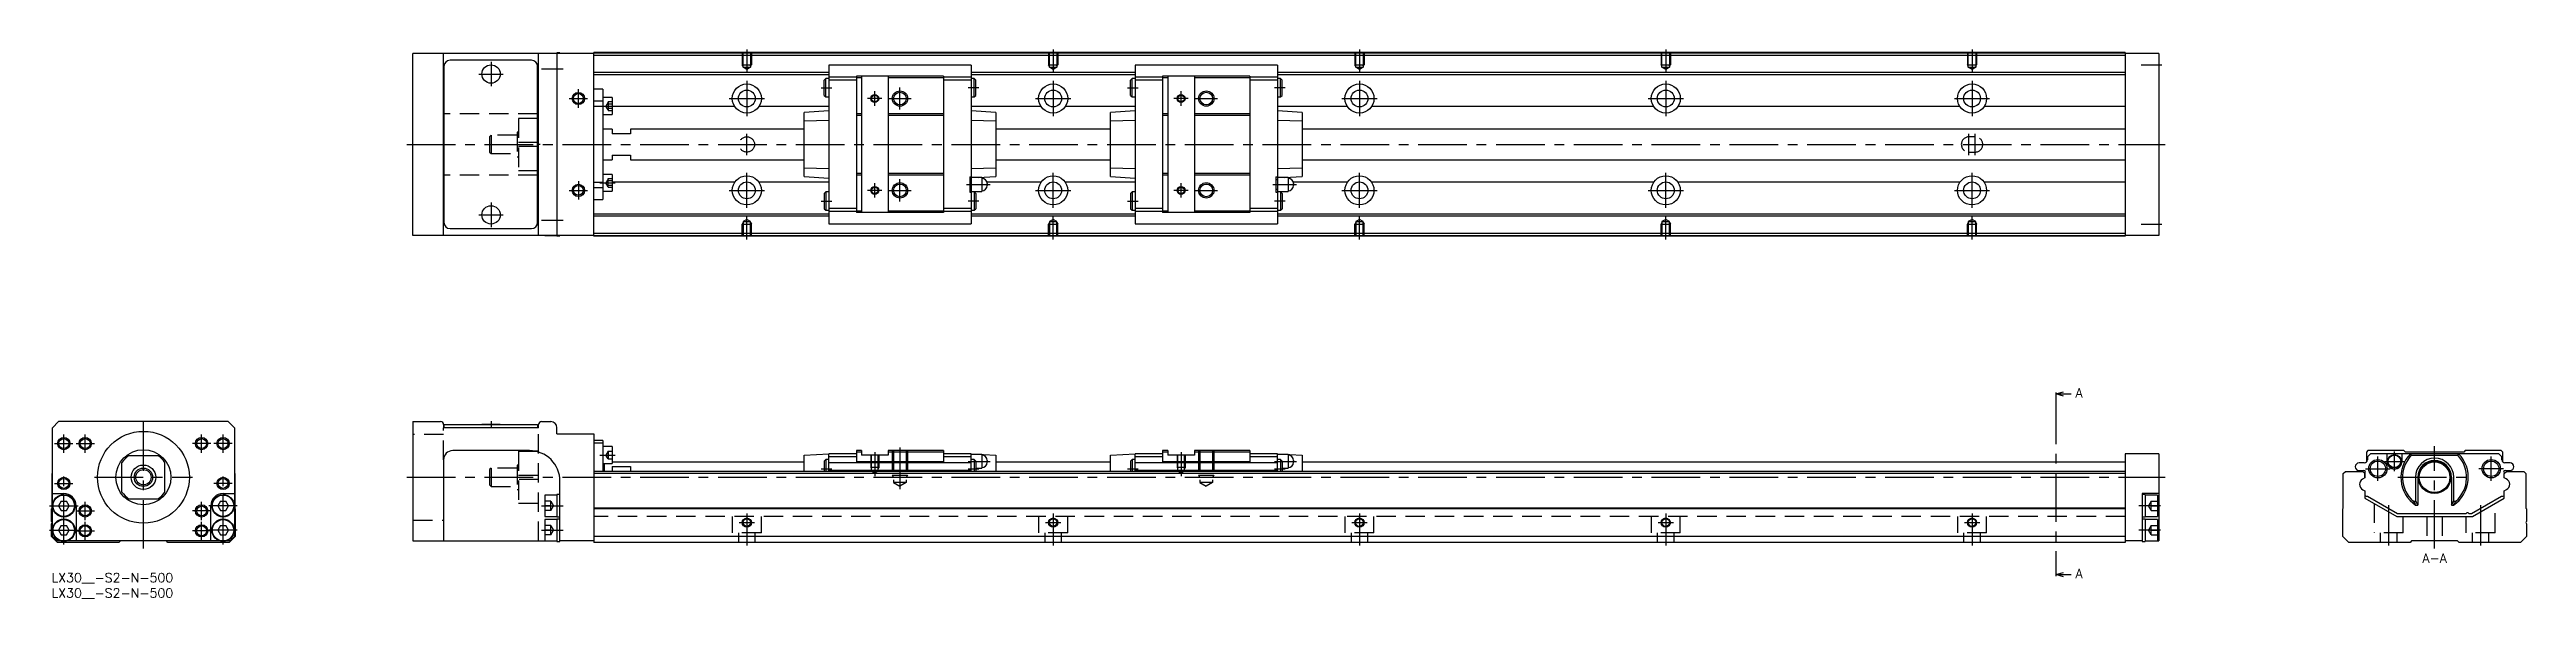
# Model space of a CAD drawing. Extents: x -1 to 808, y -8 to 171.
import ezdxf

# ---------------------------------------------------------------- set-up
doc = ezdxf.new("R2010")
doc.units = 0
doc.header["$LTSCALE"] = 0.5
doc.linetypes.add('CENTER', pattern=[50.8, 31.75, -6.35, 6.35, -6.35])
doc.linetypes.add('DASHED', pattern=[19.05, 12.7, -6.35])
for name, color, linetype in [('MSM_CENTER', 1, 'CENTER'), ('MSM_CONTINUOUS', 7, 'CONTINUOUS'), ('MSM_DASHED', 4, 'DASHED'), ('MSM_NARROW', 5, 'CONTINUOUS'), ('MSM_PART_NUMBER', 7, 'CONTINUOUS')]:
    doc.layers.add(name, color=color, linetype=linetype)
doc.styles.get("Standard").update_dxf_attribs({"font": 'txt.shx', "height": 3, "bigfont": 'bigfont.shx'})

msp = doc.modelspace()

# ---------------------------------------------------------------- linework, layer by layer
at = {"layer": 'MSM_CENTER'}
for p, q in [((227, 171), (227, 163.49)), ((327, 171), (327, 163.49)), ((427, 171), (427, 163.49)), ((527, 171), (527, 163.49)), ((627, 171), (627, 163.49)), ((139.5, 163), (147.5, 163)), ((143.5, 167), (143.5, 159)), ((160, 164.7), (167, 164.7)), ((682.25, 166), (689, 166)), ((169, 155), (175, 155)), ((172, 152), (172, 158)), ((221.25, 155), (232.75, 155)), ((227, 160.75), (227, 149.25)), ((251.25, 158.5), (254.75, 158.5)), ((271.11, 155), (266.39, 155)), ((268.75, 152.63), (268.75, 157.36)), ((273.38, 155), (280.62, 155)), ((277, 151.37), (277, 158.62)), ((302.75, 158.5), (299.25, 158.5)), ((321.25, 155), (332.75, 155)), ((327, 160.75), (327, 149.25)), ((351.25, 158.5), (354.75, 158.5)), ((371.11, 155), (366.39, 155)), ((368.75, 152.63), (368.75, 157.36)), ((373.38, 155), (380.62, 155)), ((402.75, 158.5), (399.25, 158.5)), ((421.25, 155), (432.75, 155)), ((427, 160.75), (427, 149.25)), ((521.25, 155), (532.75, 155)), ((527, 160.75), (527, 149.25)), ((621.25, 155), (632.75, 155)), ((627, 160.75), (627, 149.25)), ((179, 152.55), (184, 152.55)), ((116, 140), (690, 140)), ((227, 136.5), (227, 143.5)), ((626, 136.5), (626, 143.5)), ((628, 136.5), (628, 143.5)), ((227, 119.25), (227, 130.75)), ((327, 119.25), (327, 130.75)), ((427, 119.25), (427, 130.75)), ((527, 119.25), (527, 130.75)), ((627, 119.25), (627, 130.75)), ((169, 125), (175, 125)), ((172, 128), (172, 122)), ((179, 127.44), (184, 127.44)), ((221.25, 125), (232.75, 125)), ((251.25, 121.5), (254.75, 121.5)), ((271.11, 125), (266.39, 125)), ((268.75, 122.63), (268.75, 127.36)), ((273.38, 125), (280.62, 125)), ((277, 121.37), (277, 128.62)), ((298.75, 126.9), (306.45, 126.9)), ((302.75, 121.5), (299.25, 121.5)), ((321.25, 125), (332.75, 125)), ((351.25, 121.5), (354.75, 121.5)), ((371.11, 125), (366.39, 125)), ((368.75, 122.63), (368.75, 127.36)), ((373.38, 125), (380.62, 125)), ((398.75, 126.9), (406.45, 126.9)), ((402.75, 121.5), (399.25, 121.5)), ((421.25, 125), (432.75, 125)), ((521.25, 125), (532.75, 125)), ((621.25, 125), (632.75, 125)), ((139.5, 117), (147.5, 117)), ((143.5, 121), (143.5, 113)), ((160, 115.3), (167, 115.3)), ((227, 109), (227, 116.51)), ((327, 109), (327, 116.51)), ((427, 109), (427, 116.51)), ((527, 109), (527, 116.51)), ((627, 109), (627, 116.51)), ((682.25, 114), (689, 114)), ((654.38, 58), (654.38, 0)), ((30, 8), (30, 51.5)), ((143.5, 49.6), (143.5, 47.49)), ((1, 42.3), (7, 42.3)), ((4, 39.3), (4, 45.3)), ((8, 42.3), (14, 42.3)), ((11, 39.3), (11, 45.3)), ((52, 42.3), (46, 42.3)), ((49, 39.3), (49, 45.3)), ((59, 42.3), (53, 42.3)), ((56, 39.3), (56, 45.3)), ((277, 41), (277, 27.41)), ((778, 8), (778, 41.5)), ((179, 38.55), (184, 38.55)), ((251.25, 34.1), (254.75, 34.1)), ((268.75, 39.5), (268.75, 31.69)), ((299.25, 36.5), (306.45, 36.5)), ((299.25, 34.1), (302.75, 34.1)), ((351.25, 34.1), (354.75, 34.1)), ((368.75, 39.5), (368.75, 31.69)), ((399.25, 36.5), (406.45, 36.5)), ((399.25, 34.1), (402.75, 34.1)), ((755.5, 34.1), (763.5, 34.1)), ((759.5, 30.1), (759.5, 38.1)), ((761.65, 36.5), (768.15, 36.5)), ((764.9, 33.25), (764.9, 39.75)), ((800.5, 34.1), (792.5, 34.1)), ((796.5, 30.1), (796.5, 38.1)), ((1, 29.3), (7, 29.3)), ((4, 9.35), (4, 32.3)), ((14, 31.3), (46, 31.3)), ((59, 29.3), (53, 29.3)), ((56, 9.35), (56, 32.3)), ((116, 31.3), (690, 31.3)), ((766, 31.3), (790, 31.3)), ((-0.65, 22), (8.65, 22)), ((8, 20.3), (14, 20.3)), ((11, 17.3), (11, 23.3)), ((11, 10.8), (11, 16.8)), ((52, 20.3), (46, 20.3)), ((49, 17.3), (49, 23.3)), ((49, 10.8), (49, 16.8)), ((60.65, 22), (51.35, 22)), ((160, 22), (167, 22)), ((224.5, 16.5), (229.5, 16.5)), ((227, 19.5), (227, 9)), ((324.5, 16.5), (329.5, 16.5)), ((327, 19.5), (327, 9)), ((424.5, 16.5), (429.5, 16.5)), ((427, 19.5), (427, 9)), ((524.5, 16.5), (529.5, 16.5)), ((527, 19.5), (527, 9)), ((624.5, 16.5), (629.5, 16.5)), ((627, 19.5), (627, 9)), ((688.5, 22), (681.5, 22)), ((763, 22.18), (763, 9)), ((793, 22.18), (793, 9)), ((-0.65, 14), (8.65, 14)), ((8, 13.8), (14, 13.8)), ((52, 13.8), (46, 13.8)), ((60.65, 14), (51.35, 14)), ((160, 14), (167, 14)), ((688.5, 14), (681.5, 14))]:
    msp.add_line(p, q, dxfattribs=at)
at = {"layer": 'MSM_CONTINUOUS'}
for p, q in [((166, 169.9), (165, 169.9)), ((165, 169.9), (165, 110.1)), ((166, 169.9), (166, 169.7)), ((677, 170), (177, 170)), ((177, 110), (177, 170)), ((677, 170), (677, 110)), ((118, 110.3), (118, 169.7)), ((177, 169.7), (118, 169.7)), ((128, 110.3), (128, 169.7)), ((128.1, 165.5), (128.1, 114.5)), ((156.7, 167.5), (130.1, 167.5)), ((158.7, 114.5), (158.7, 165.5)), ((159, 110.3), (159, 169.7)), ((161, 169.75), (161, 169.7)), ((165, 169.75), (161, 169.75)), ((677, 169.8), (177, 169.8)), ((677, 169.1), (177, 169.1)), ((253.75, 163.45), (177, 163.45)), ((253.75, 162.75), (177, 162.75)), ((300.25, 165.9), (253.75, 165.9)), ((253.75, 165.9), (253.75, 114.1)), ((262.75, 161.95), (253.75, 161.95)), ((262.75, 162.25), (262.75, 117.75)), ((291.25, 162.25), (262.75, 162.25)), ((264.4, 161.75), (262.75, 161.75)), ((264.4, 162.25), (264.4, 117.75)), ((273.1, 162.25), (273.1, 117.75)), ((291.25, 161.75), (273.1, 161.75)), ((291.25, 162.25), (291.25, 117.75)), ((300.25, 161.95), (291.25, 161.95)), ((300.25, 165.9), (300.25, 114.1)), ((353.75, 163.45), (300.25, 163.45)), ((353.75, 162.75), (300.25, 162.75)), ((400.25, 165.9), (353.75, 165.9)), ((353.75, 165.9), (353.75, 114.1)), ((362.75, 161.95), (353.75, 161.95)), ((362.75, 162.25), (362.75, 117.75)), ((391.25, 162.25), (362.75, 162.25)), ((364.4, 161.75), (362.75, 161.75)), ((364.4, 162.25), (364.4, 117.75)), ((373.1, 162.25), (373.1, 117.75)), ((391.25, 161.75), (373.1, 161.75)), ((391.25, 162.25), (391.25, 117.75)), ((400.25, 161.95), (391.25, 161.95)), ((400.25, 165.9), (400.25, 114.1)), ((677, 163.45), (400.25, 163.45)), ((677, 162.75), (400.25, 162.75)), ((688, 169.7), (677, 169.7)), ((688, 169.7), (688, 110.3)), ((128, 158.2), (128.1, 158.2)), ((158.7, 158.2), (159, 158.2)), ((180, 158), (177, 158)), ((180, 154.13), (177, 154.13)), ((180, 158), (180, 122)), ((183, 155.3), (180, 155.3)), ((183, 155.3), (183, 149.8)), ((252.75, 161.5), (252.25, 161)), ((252.25, 156), (252.25, 161)), ((252.25, 156), (252.75, 155.5)), ((252.75, 155.5), (252.75, 161.5)), ((253.75, 161.5), (252.75, 161.5)), ((252.75, 155.5), (253.75, 155.5)), ((262.75, 160.95), (253.75, 160.95)), ((300.25, 160.95), (291.25, 160.95)), ((301.25, 161.5), (300.25, 161.5)), ((300.25, 155.5), (301.25, 155.5)), ((301.75, 161), (301.25, 161.5)), ((301.25, 155.5), (301.25, 161.5)), ((301.25, 155.5), (301.75, 156)), ((301.75, 156), (301.75, 161)), ((352.75, 161.5), (352.25, 161)), ((352.25, 156), (352.25, 161)), ((352.25, 156), (352.75, 155.5)), ((352.75, 155.5), (352.75, 161.5)), ((353.75, 161.5), (352.75, 161.5)), ((352.75, 155.5), (353.75, 155.5)), ((362.75, 160.95), (353.75, 160.95)), ((400.25, 160.95), (391.25, 160.95)), ((401.25, 161.5), (400.25, 161.5)), ((400.25, 155.5), (401.25, 155.5)), ((401.75, 161), (401.25, 161.5)), ((401.25, 155.5), (401.25, 161.5)), ((401.25, 155.5), (401.75, 156)), ((401.75, 156), (401.75, 161)), ((128.1, 150), (128, 150)), ((159, 150), (158.7, 150)), ((159, 148.5), (158.7, 148.5)), ((159, 148.47), (158.7, 148.47)), ((180, 152.38), (177, 152.38)), ((180, 149.8), (183, 149.8)), ((223.05, 152.36), (183, 152.36)), ((253.75, 152.36), (230.95, 152.36)), ((253.75, 151), (245.75, 150.47)), ((245.75, 129.53), (245.75, 150.47)), ((253.75, 147.86), (245.75, 147.6)), ((264.4, 150), (262.75, 150)), ((264.4, 149.5), (262.75, 149.5)), ((291.25, 150), (273.1, 150)), ((291.25, 149.5), (273.1, 149.5)), ((323.05, 152.36), (300.25, 152.36)), ((308.25, 150.47), (300.25, 151)), ((308.25, 147.6), (300.25, 147.86)), ((308.25, 150.47), (308.25, 129.53)), ((353.75, 152.36), (330.95, 152.36)), ((353.75, 151), (345.75, 150.47)), ((345.75, 129.53), (345.75, 150.47)), ((353.75, 147.86), (345.75, 147.6)), ((364.4, 150), (362.75, 150)), ((364.4, 149.5), (362.75, 149.5)), ((391.25, 150), (373.1, 150)), ((391.25, 149.5), (373.1, 149.5)), ((423.05, 152.36), (400.25, 152.36)), ((408.25, 150.47), (400.25, 151)), ((408.25, 147.6), (400.25, 147.86)), ((408.25, 150.47), (408.25, 129.53)), ((523.05, 152.36), (430.95, 152.36)), ((623.05, 152.36), (530.95, 152.36)), ((677, 152.36), (630.95, 152.36)), ((158.7, 140.72), (159, 140.72)), ((159, 139.28), (158.7, 139.28)), ((183, 145), (180, 145)), ((183, 145), (183, 143.5)), ((189, 143.5), (183, 143.5)), ((189, 145), (189, 143.5)), ((245.75, 145), (189, 145)), ((345.75, 145), (308.25, 145)), ((677, 145), (408.25, 145)), ((128.1, 130), (128, 130)), ((159, 131.53), (158.7, 131.53)), ((159, 131.5), (158.7, 131.5)), ((159, 130), (158.7, 130)), ((180, 135), (183, 135)), ((183, 130.19), (180, 130.19)), ((183, 136.5), (189, 136.5)), ((183, 136.5), (183, 135)), ((183, 130.19), (183, 124.69)), ((189, 136.5), (189, 135)), ((189, 135), (245.75, 135)), ((245.75, 132.4), (253.75, 132.14)), ((245.75, 129.53), (253.75, 129)), ((264.4, 130.5), (262.75, 130.5)), ((264.4, 130), (262.75, 130)), ((291.25, 130.5), (273.1, 130.5)), ((291.25, 130), (273.1, 130)), ((299.75, 129.4), (299.75, 124.4)), ((299.75, 129.4), (300.25, 129.4)), ((300.25, 132.14), (308.25, 132.4)), ((302.51, 129.15), (308.25, 129.53)), ((308.25, 135), (345.75, 135)), ((345.75, 132.4), (353.75, 132.14)), ((345.75, 129.53), (353.75, 129)), ((364.4, 130.5), (362.75, 130.5)), ((364.4, 130), (362.75, 130)), ((391.25, 130.5), (373.1, 130.5)), ((391.25, 130), (373.1, 130)), ((399.75, 129.4), (399.75, 124.4)), ((399.75, 129.4), (400.25, 129.4)), ((400.25, 132.14), (408.25, 132.4)), ((402.51, 129.15), (408.25, 129.53)), ((408.25, 135), (677, 135)), ((128.1, 121.8), (128, 121.8)), ((159, 121.8), (158.7, 121.8)), ((180, 127.62), (177, 127.62)), ((180, 125.87), (177, 125.87)), ((177, 122), (180, 122)), ((180, 124.69), (183, 124.69)), ((223.05, 127.64), (183, 127.64)), ((253.75, 127.64), (230.95, 127.64)), ((252.75, 124.5), (252.25, 124)), ((252.25, 124), (252.25, 119)), ((253.75, 124.5), (252.75, 124.5)), ((252.75, 124.5), (252.75, 118.5)), ((300.25, 128.4), (299.75, 128.4)), ((299.75, 125.4), (300.25, 125.4)), ((299.75, 124.4), (300.25, 124.4)), ((303.7, 129.15), (300.25, 129.15)), ((300.25, 124.65), (303.7, 124.65)), ((301.25, 124.5), (300.25, 124.5)), ((301.25, 124.5), (301.25, 118.5)), ((301.75, 124), (301.25, 124.5)), ((301.75, 124), (301.75, 119)), ((303.7, 129.15), (303.7, 124.65)), ((323.05, 127.64), (305.39, 127.64)), ((305.45, 127.2), (305.45, 126.6)), ((353.75, 127.64), (330.95, 127.64)), ((352.75, 124.5), (352.25, 124)), ((352.25, 124), (352.25, 119)), ((353.75, 124.5), (352.75, 124.5)), ((352.75, 124.5), (352.75, 118.5)), ((400.25, 128.4), (399.75, 128.4)), ((399.75, 125.4), (400.25, 125.4)), ((399.75, 124.4), (400.25, 124.4)), ((403.7, 129.15), (400.25, 129.15)), ((400.25, 124.65), (403.7, 124.65)), ((401.25, 124.5), (400.25, 124.5)), ((401.25, 124.5), (401.25, 118.5)), ((401.75, 124), (401.25, 124.5)), ((401.75, 124), (401.75, 119)), ((403.7, 129.15), (403.7, 124.65)), ((423.05, 127.64), (405.39, 127.64)), ((405.45, 127.2), (405.45, 126.6)), ((523.05, 127.64), (430.95, 127.64)), ((623.05, 127.64), (530.95, 127.64)), ((677, 127.64), (630.95, 127.64)), ((253.75, 117.25), (177, 117.25)), ((253.75, 116.55), (177, 116.55)), ((252.25, 119), (252.75, 118.5)), ((252.75, 118.5), (253.75, 118.5)), ((262.75, 119.05), (253.75, 119.05)), ((262.75, 118.05), (253.75, 118.05)), ((253.75, 114.1), (300.25, 114.1)), ((264.4, 118.25), (262.75, 118.25)), ((291.25, 117.75), (262.75, 117.75)), ((291.25, 118.25), (273.1, 118.25)), ((300.25, 119.05), (291.25, 119.05)), ((300.25, 118.05), (291.25, 118.05)), ((300.25, 118.5), (301.25, 118.5)), ((353.75, 117.25), (300.25, 117.25)), ((353.75, 116.55), (300.25, 116.55)), ((301.25, 118.5), (301.75, 119)), ((352.25, 119), (352.75, 118.5)), ((352.75, 118.5), (353.75, 118.5)), ((362.75, 119.05), (353.75, 119.05)), ((362.75, 118.05), (353.75, 118.05)), ((353.75, 114.1), (400.25, 114.1)), ((364.4, 118.25), (362.75, 118.25)), ((391.25, 117.75), (362.75, 117.75)), ((391.25, 118.25), (373.1, 118.25)), ((400.25, 119.05), (391.25, 119.05)), ((400.25, 118.05), (391.25, 118.05)), ((400.25, 118.5), (401.25, 118.5)), ((677, 117.25), (400.25, 117.25)), ((677, 116.55), (400.25, 116.55)), ((401.25, 118.5), (401.75, 119)), ((177, 110.3), (118, 110.3)), ((130.1, 112.5), (156.7, 112.5)), ((161, 110.3), (161, 110.25)), ((161, 110.25), (165, 110.25)), ((165, 110.1), (166, 110.1)), ((166, 110.3), (166, 110.1)), ((677, 110.9), (177, 110.9)), ((677, 110.2), (177, 110.2)), ((677, 110), (177, 110)), ((688, 110.3), (677, 110.3)), ((654.38, 58.5), (656.88, 59.17)), ((654.38, 59), (654.38, 58)), ((656.88, 57.83), (654.38, 58.5)), ((654.38, 58.5), (659.38, 58.5)), ((2.3, 49.5), (0.3, 47.5)), ((57.7, 49.5), (2.3, 49.5)), ((59.7, 47.5), (57.7, 49.5)), ((118, 49.5), (118, 10.5)), ((118, 49.5), (127, 49.5)), ((140.5, 48.6), (146.5, 48.6)), ((140.5, 48.6), (140.5, 48.5)), ((146.5, 48.5), (146.5, 48.6)), ((160, 49.5), (163, 49.5)), ((0.3, 12), (0.3, 47.5)), ((59.7, 47.5), (59.7, 12)), ((128, 48.5), (128, 47.5)), ((159, 47.5), (128, 47.5)), ((128.1, 48.5), (128.1, 47.5)), ((128.1, 48.5), (158.7, 48.5)), ((158.7, 48.5), (158.7, 47.5)), ((159, 47.5), (159, 48.5)), ((165, 45.5), (165, 47.5)), ((165, 45.5), (177, 45.5)), ((177, 45.5), (177, 10)), ((180, 43.3), (177, 43.3)), ((180, 42.45), (177, 42.45)), ((180, 43.3), (180, 33.2)), ((183, 41.3), (180, 41.3)), ((183, 41.3), (183, 35.8)), ((0.2, 32.5), (0.3, 32.6)), ((0.2, 21.2), (0.2, 32.5)), ((23, 26.48), (23, 36.12)), ((34.82, 38.3), (25.18, 38.3)), ((37, 26.48), (37, 36.12)), ((59.7, 32.6), (59.8, 32.5)), ((59.8, 32.5), (59.8, 21.2)), ((128, 37), (128, 10.5)), ((156, 40), (131, 40)), ((677, 33.2), (177, 33.2)), ((677, 32.5), (177, 32.5)), ((180, 35.8), (183, 35.8)), ((180.5, 33.2), (180.5, 35.8)), ((183, 36.3), (245.75, 36.3)), ((183, 34.87), (189, 34.87)), ((183, 34.87), (183, 33.2)), ((189, 34.87), (189, 33.2)), ((245.75, 38.5), (253.75, 39)), ((245.75, 33.2), (245.75, 38.5)), ((252.75, 37.1), (252.25, 36.6)), ((252.25, 36.6), (252.25, 33.2)), ((253.75, 37.1), (252.75, 37.1)), ((252.75, 37.1), (252.75, 33.2)), ((262.75, 39), (253.75, 39)), ((253.75, 33.2), (253.75, 39)), ((262.75, 38), (253.75, 38)), ((300.25, 36), (253.75, 36)), ((300.25, 33.5), (253.75, 33.5)), ((262.75, 40), (262.75, 36.29)), ((264.4, 40), (262.75, 40)), ((264.4, 39.5), (262.75, 39.5)), ((291.25, 36.29), (262.75, 36.29)), ((264.4, 40), (264.4, 38.5)), ((273.1, 38.5), (264.4, 38.5)), ((273.1, 40), (273.1, 38.5)), ((291.25, 40), (273.1, 40)), ((291.25, 39.5), (273.1, 39.5)), ((291.25, 40), (291.25, 36.29)), ((300.25, 39), (291.25, 39)), ((300.25, 38), (291.25, 38)), ((300.25, 39), (308.25, 38.5)), ((300.25, 33.2), (300.25, 39)), ((303.7, 38.75), (300.25, 38.75)), ((301.25, 37.1), (300.25, 37.1)), ((301.75, 36.6), (301.25, 37.1)), ((301.25, 37.1), (301.25, 33.2)), ((301.75, 36.6), (301.75, 33.2)), ((301.75, 34.25), (303.7, 34.25)), ((303.7, 38.75), (303.7, 34.25)), ((305.45, 36.8), (305.45, 36.2)), ((308.25, 38.5), (308.25, 33.2)), ((308.25, 36.3), (345.75, 36.3)), ((345.75, 38.5), (353.75, 39)), ((345.75, 33.2), (345.75, 38.5)), ((352.75, 37.1), (352.25, 36.6)), ((352.25, 36.6), (352.25, 33.2)), ((353.75, 37.1), (352.75, 37.1)), ((352.75, 37.1), (352.75, 33.2)), ((362.75, 39), (353.75, 39)), ((353.75, 33.2), (353.75, 39)), ((362.75, 38), (353.75, 38)), ((400.25, 36), (353.75, 36)), ((400.25, 33.5), (353.75, 33.5)), ((362.75, 40), (362.75, 36.29)), ((364.4, 40), (362.75, 40)), ((364.4, 39.5), (362.75, 39.5)), ((391.25, 36.29), (362.75, 36.29)), ((364.4, 40), (364.4, 38.5)), ((373.1, 38.5), (364.4, 38.5)), ((373.1, 40), (373.1, 38.5)), ((391.25, 40), (373.1, 40)), ((391.25, 39.5), (373.1, 39.5)), ((391.25, 40), (391.25, 36.29)), ((400.25, 39), (391.25, 39)), ((400.25, 38), (391.25, 38)), ((400.25, 39), (408.25, 38.5)), ((400.25, 33.2), (400.25, 39)), ((403.7, 38.75), (400.25, 38.75)), ((401.25, 37.1), (400.25, 37.1)), ((401.75, 36.6), (401.25, 37.1)), ((401.25, 37.1), (401.25, 33.2)), ((401.75, 36.6), (401.75, 33.2)), ((401.75, 34.25), (403.7, 34.25)), ((403.7, 38.75), (403.7, 34.25)), ((405.45, 36.8), (405.45, 36.2)), ((408.25, 38.5), (408.25, 33.2)), ((408.25, 36.3), (677, 36.3)), ((677, 39), (677, 10)), ((688, 39), (677, 39)), ((688, 39), (688, 10.5)), ((748.2, 32.5), (748.9, 33.2)), ((748.2, 21.2), (748.2, 32.5)), ((748.9, 33.2), (754.55, 33.2)), ((755.05, 36), (753.35, 36)), ((753.35, 33.5), (754.75, 33.5)), ((754.55, 33.2), (755.25, 32.5)), ((755.2, 32.55), (755.2, 32.7)), ((755.2, 32.7), (755.2, 32.55)), ((755.25, 32.5), (755.2, 32.55)), ((755.25, 31.15), (755.25, 32.5)), ((755.25, 32.5), (755.25, 31.15)), ((756.25, 40), (755.75, 39.5)), ((755.75, 39.5), (755.75, 36.29)), ((757.05, 39), (756.05, 38)), ((756.05, 38), (756.05, 37)), ((768, 40), (756.25, 40)), ((798.95, 39), (757.05, 39)), ((762.4, 39), (762.4, 36.5)), ((767.4, 36.5), (767.4, 39)), ((768.5, 39.5), (768, 40)), ((787.5, 39.5), (768.5, 39.5)), ((770.14, 39), (770.4, 38.5)), ((770.4, 38.5), (785.6, 38.5)), ((785.6, 38.5), (785.86, 39)), ((788, 40), (787.5, 39.5)), ((799.75, 40), (788, 40)), ((799.95, 38), (798.95, 39)), ((800.25, 39.5), (799.75, 40)), ((799.95, 37), (799.95, 38)), ((800.25, 36.29), (800.25, 39.5)), ((800.75, 32.5), (801.45, 33.2)), ((800.75, 32.5), (800.8, 32.55)), ((800.75, 31.15), (800.75, 32.5)), ((800.75, 31.15), (800.75, 32.5)), ((800.8, 32.7), (800.8, 32.55)), ((800.8, 32.55), (800.8, 32.7)), ((802.65, 36), (800.95, 36)), ((801.25, 33.5), (802.65, 33.5)), ((801.45, 33.2), (807.1, 33.2)), ((807.1, 33.2), (807.8, 32.5)), ((807.8, 32.5), (807.8, 21.2)), ((0.3, 26), (4, 26)), ((25.18, 24.3), (34.82, 24.3)), ((56, 26), (59.7, 26)), ((165, 25.5), (161, 25.5)), ((161, 25.5), (161, 18.5)), ((166, 25.65), (165, 25.65)), ((165, 25.65), (165, 18.35)), ((166, 10.35), (166, 30)), ((688, 26), (682.5, 26)), ((682.5, 26), (682.5, 10.35)), ((683.5, 25.65), (682.5, 25.65)), ((683.5, 25.65), (683.5, 18.35)), ((687.5, 25.5), (683.5, 25.5)), ((687.5, 25.5), (687.5, 18.5)), ((755.25, 31.15), (754.5, 30.72)), ((754.6, 27.22), (755.25, 26.85)), ((755.25, 26.85), (755.25, 24.5)), ((755.25, 24.5), (765.64, 18.5)), ((755.7, 25.16), (756.1, 25.16)), ((756.1, 25.16), (765.91, 19.5)), ((771.74, 31.3), (771.74, 23.45)), ((772.5, 31.3), (772.5, 22.2)), ((783.5, 31.3), (783.5, 22.2)), ((784.26, 23.45), (784.26, 31.3)), ((790.09, 19.5), (799.9, 25.16)), ((790.36, 18.5), (800.75, 24.5)), ((799.9, 25.16), (800.3, 25.16)), ((801.4, 30.78), (800.75, 31.15)), ((801.4, 30.78), (800.75, 31.15)), ((800.75, 26.85), (801.5, 27.28)), ((800.75, 26.85), (801.5, 27.28)), ((800.75, 25.45), (800.75, 26.85)), ((800.75, 24.5), (800.75, 26.85)), ((0, 21), (0.2, 21.2)), ((0, 16.9), (0, 21)), ((3.13, 23.5), (2.27, 22)), ((2.27, 22), (3.13, 20.5)), ((3.13, 23.5), (4.87, 23.5)), ((3.13, 20.5), (4.87, 20.5)), ((5.73, 22), (4.87, 23.5)), ((4.87, 20.5), (5.73, 22)), ((8, 22), (8, 10.5)), ((52, 10.5), (52, 22)), ((55.13, 23.5), (54.27, 22)), ((54.27, 22), (55.13, 20.5)), ((55.13, 23.5), (56.87, 23.5)), ((55.13, 20.5), (56.87, 20.5)), ((57.73, 22), (56.87, 23.5)), ((56.87, 20.5), (57.73, 22)), ((59.8, 21.2), (60, 21)), ((60, 21), (60, 12)), ((161, 18.5), (165, 18.5)), ((165, 17.5), (161, 17.5)), ((161, 17.5), (161, 10.5)), ((165, 18.35), (166, 18.35)), ((166, 17.65), (165, 17.65)), ((165, 17.65), (165, 10.35)), ((677, 21.2), (177, 21.2)), ((677, 21), (177, 21)), ((682.5, 18.35), (683.5, 18.35)), ((683.5, 17.65), (682.5, 17.65)), ((683.5, 18.5), (687.5, 18.5)), ((683.5, 17.65), (683.5, 10.35)), ((687.5, 17.5), (683.5, 17.5)), ((687.5, 17.5), (687.5, 10.5)), ((748, 21), (748.2, 21.2)), ((748, 12), (748, 21)), ((765.64, 18.5), (790.36, 18.5)), ((765.91, 19.5), (788.35, 19.5)), ((771.07, 23.45), (771.74, 23.45)), ((771.74, 23.45), (772.5, 22.2)), ((771.82, 22.2), (772.5, 22.2)), ((783.5, 22.2), (784.26, 23.45)), ((783.5, 22.2), (784.18, 22.2)), ((784.26, 23.45), (784.93, 23.45)), ((789.15, 19.5), (790.09, 19.5)), ((807.8, 21.2), (808, 21)), ((808, 21), (808, 16.9)), ((0, 12), (0, 16.1)), ((2, 10), (0, 12)), ((1.8, 10.5), (0.3, 12)), ((2.96, 10.5), (1.8, 10.5)), ((22, 10), (2, 10)), ((3.13, 15.5), (2.27, 14)), ((2.27, 14), (3.13, 12.5)), ((3.13, 15.5), (4.87, 15.5)), ((3.13, 12.5), (4.87, 12.5)), ((5.73, 14), (4.87, 15.5)), ((4.87, 12.5), (5.73, 14)), ((54.96, 10.5), (5.04, 10.5)), ((22.5, 10.5), (22, 10)), ((38, 10), (37.5, 10.5)), ((58, 10), (38, 10)), ((55.13, 15.5), (54.27, 14)), ((54.27, 14), (55.13, 12.5)), ((55.13, 15.5), (56.87, 15.5)), ((55.13, 12.5), (56.87, 12.5)), ((57.73, 14), (56.87, 15.5)), ((56.87, 12.5), (57.73, 14)), ((58.2, 10.5), (57.04, 10.5)), ((60, 12), (58, 10)), ((59.7, 12), (58.2, 10.5)), ((118, 10.5), (165, 10.5)), ((165, 10.35), (166, 10.35)), ((177, 10.5), (166, 10.5)), ((677, 12), (177, 12)), ((677, 10), (177, 10)), ((682.5, 10.5), (677, 10.5)), ((682.5, 10.35), (683.5, 10.35)), ((683.5, 10.5), (688, 10.5)), ((750, 10), (748, 12)), ((770, 10), (750, 10)), ((770.5, 10.5), (770, 10)), ((785.5, 10.5), (770.5, 10.5)), ((786, 10), (785.5, 10.5)), ((806, 10), (786, 10)), ((808, 12), (806, 10)), ((808, 16.1), (808, 12)), ((654.38, -0.5), (656.88, 0.17)), ((654.38, 0), (654.38, -1)), ((656.88, -1.17), (654.38, -0.5)), ((654.38, -0.5), (659.38, -0.5))]:
    msp.add_line(p, q, dxfattribs=at)
for centre, radius in [((143.5, 163), 3), ((172, 155), 1.62), ((227, 155), 4.75), ((227, 155), 2.75), ((268.75, 155), 1.06), ((268.75, 155), 1.06), ((277, 155), 2.07), ((277, 155), 2.07), ((327, 155), 4.75), ((327, 155), 2.75), ((368.75, 155), 1.06), ((368.75, 155), 1.06), ((377, 155), 2.07), ((377, 155), 2.07), ((427, 155), 4.75), ((427, 155), 2.75), ((527, 155), 4.75), ((527, 155), 2.75), ((627, 155), 4.75), ((627, 155), 2.75), ((227, 125), 4.75), ((327, 125), 4.75), ((427, 125), 4.75), ((527, 125), 4.75), ((627, 125), 4.75), ((172, 125), 1.62), ((227, 125), 2.75), ((268.75, 125), 1.06), ((268.75, 125), 1.06), ((277, 125), 2.07), ((277, 125), 2.07), ((327, 125), 2.75), ((368.75, 125), 1.06), ((368.75, 125), 1.06), ((377, 125), 2.07), ((377, 125), 2.07), ((427, 125), 2.75), ((527, 125), 2.75), ((627, 125), 2.75), ((143.5, 117), 3), ((4, 42.3), 1.62), ((11, 42.3), 1.62), ((30, 31.3), 15), ((49, 42.3), 1.62), ((56, 42.3), 1.62), ((30, 31.3), 9), ((30, 31.3), 4), ((30, 31.3), 3), ((30, 31.3), 2.5), ((759.5, 34.1), 3), ((759.5, 34.1), 2.5), ((764.9, 36.5), 2.25), ((764.9, 36.5), 2.05), ((778, 31.3), 5.3), ((778, 31.3), 5), ((796.5, 34.1), 3), ((796.5, 34.1), 2.5), ((4, 22), 3.65), ((4, 22), 3.5), ((4, 29.3), 1.62), ((56, 22), 3.65), ((56, 22), 3.5), ((56, 29.3), 1.62), ((4, 14), 3.65), ((4, 14), 3.5), ((11, 20.3), 1.62), ((49, 20.3), 1.62), ((56, 14), 3.65), ((56, 14), 3.5), ((227, 16.5), 1.23), ((327, 16.5), 1.23), ((427, 16.5), 1.23), ((527, 16.5), 1.23), ((627, 16.5), 1.23), ((11, 13.8), 1.62), ((49, 13.8), 1.62)]:
    msp.add_circle(centre, radius, dxfattribs=at)
for centre, radius, start, end in [((130.1, 165.5), 2, 90, 180), ((156.7, 165.5), 2, 0, 90), ((303.7, 127.2), 1.75, 0, 90), ((303.7, 126.6), 1.75, 270, 0), ((403.7, 127.2), 1.75, 0, 90), ((403.7, 126.6), 1.75, 270, 0), ((130.1, 114.5), 2, 180, 270), ((156.7, 114.5), 2, 270, 0), ((127, 48.5), 1, 0, 90), ((160, 48.5), 1, 90, 180), ((163, 47.5), 2, 0, 90), ((30, 31.3), 8.5, 124.56032, 145.43968), ((30, 31.3), 8.5, 34.56032, 55.43968), ((131, 37), 3, 90, 180), ((156, 30), 10, 0, 90), ((303.7, 36.8), 1.75, 0, 90), ((303.7, 36.2), 1.75, 270, 0), ((403.7, 36.8), 1.75, 0, 90), ((403.7, 36.2), 1.75, 270, 0), ((753.35, 34.75), 1.25, 90, 270), ((754.75, 32.5), 1, 41.23398, 90), ((755.05, 37), 1, 270, 0), ((755.7, 32.7), 0.5, 113.32535, 180), ((764.9, 36.5), 2.5, 180, 0), ((778, 31.3), 11, 135.573, 235.81959), ((778, 31.3), 10.47, 136.57129, 228.55525), ((778, 31.3), 6.26, 0, 180), ((778, 31.3), 5.5, 0, 180), ((778, 31.3), 11, 304.18041, 44.427), ((778, 31.3), 10.47, 311.44475, 43.42871), ((800.95, 37), 1, 180, 270), ((801.25, 32.5), 1, 90, 138.76602), ((800.3, 32.7), 0.5, 0, 66.67465), ((802.65, 34.75), 1.25, 270, 90), ((4, 22), 4, 0, 90), ((30, 31.3), 8.5, 214.56032, 235.43968), ((30, 31.3), 8.5, 304.56032, 325.43968), ((56, 22), 4, 90, 180), ((755.65, 28.85), 2.2, 121.45533, 176.01903), ((755.65, 29.15), 2.2, 183.98097, 241.45517), ((755.7, 25.66), 0.5, 205.84193, 270), ((800.3, 25.66), 0.5, 270, 334.15807), ((800.35, 28.85), 2.2, 3.98097, 61.45517), ((800.35, 29.15), 2.2, 301.45533, 356.01903), ((800.35, 29.15), 2.2, 301.45533, 356.01903), ((-0.3, 16.5), 0.5, 306.8699, 53.1301), ((779, 27.35), 8.83, 206.14749, 215.62533), ((777, 27.35), 8.84, 324.37545, 333.85173), ((788.75, 19.2), 0.5, 36.8699, 143.1301), ((808.3, 16.5), 0.5, 126.8699, 233.1301), ((2.3, 12.5), 2, 216.8699, 233.1301), ((57.7, 12.5), 2, 306.8699, 323.1301)]:
    msp.add_arc(centre, radius, start, end, dxfattribs=at)
at = {"layer": 'MSM_DASHED'}
for p, q in [((225.5, 170), (225.5, 166)), ((225.77, 165.2), (225.77, 170)), ((228.23, 170), (228.23, 165.2)), ((228.5, 170), (228.5, 166)), ((325.5, 170), (325.5, 166)), ((325.77, 165.2), (325.77, 170)), ((328.23, 170), (328.23, 165.2)), ((328.5, 170), (328.5, 166)), ((425.5, 170), (425.5, 166)), ((425.77, 165.2), (425.77, 170)), ((428.23, 170), (428.23, 165.2)), ((428.5, 170), (428.5, 166)), ((525.5, 170), (525.5, 166)), ((525.77, 165.2), (525.77, 170)), ((528.23, 170), (528.23, 165.2)), ((528.5, 170), (528.5, 166)), ((625.5, 170), (625.5, 166)), ((625.77, 165.2), (625.77, 170)), ((628.23, 170), (628.23, 165.2)), ((628.5, 170), (628.5, 166)), ((225.77, 165.53), (225.5, 166)), ((225.5, 166), (228.5, 166)), ((225.77, 165.2), (228.23, 165.2)), ((227, 164.49), (225.77, 165.2)), ((228.23, 165.2), (227, 164.49)), ((228.23, 165.53), (228.5, 166)), ((325.77, 165.53), (325.5, 166)), ((325.5, 166), (328.5, 166)), ((325.77, 165.2), (328.23, 165.2)), ((327, 164.49), (325.77, 165.2)), ((328.23, 165.2), (327, 164.49)), ((328.23, 165.53), (328.5, 166)), ((425.77, 165.53), (425.5, 166)), ((425.5, 166), (428.5, 166)), ((425.77, 165.2), (428.23, 165.2)), ((427, 164.49), (425.77, 165.2)), ((428.23, 165.2), (427, 164.49)), ((428.23, 165.53), (428.5, 166)), ((525.77, 165.53), (525.5, 166)), ((525.5, 166), (528.5, 166)), ((525.77, 165.2), (528.23, 165.2)), ((527, 164.49), (525.77, 165.2)), ((528.23, 165.2), (527, 164.49)), ((528.23, 165.53), (528.5, 166)), ((625.77, 165.53), (625.5, 166)), ((625.5, 166), (628.5, 166)), ((625.77, 165.2), (628.23, 165.2)), ((627, 164.49), (625.77, 165.2)), ((628.23, 165.2), (627, 164.49)), ((628.23, 165.53), (628.5, 166)), ((181.7, 153.8), (180.98, 152.55)), ((181.7, 154), (183, 154)), ((181.7, 154), (181.7, 151.11)), ((158.7, 150), (128.1, 150)), ((152.5, 148.5), (152.5, 131.5)), ((158.7, 148.5), (152.5, 148.5)), ((158.7, 148.47), (152.5, 148.47)), ((181.7, 151.3), (180.98, 152.55)), ((181.7, 153.28), (183, 153.28)), ((181.7, 151.83), (183, 151.83)), ((181.7, 151.11), (183, 151.11)), ((143.5, 143), (143, 142.5)), ((143, 142.5), (143, 137.5)), ((143, 137.5), (143.5, 137)), ((143.5, 143), (143.5, 137)), ((152, 143), (143.5, 143)), ((152, 144), (152, 136)), ((152.5, 144), (152, 144)), ((152.5, 140.72), (158.7, 140.72)), ((158.7, 139.28), (152.5, 139.28)), ((159.5, 140), (159, 140)), ((628, 142.5), (626, 142.5)), ((626, 137.5), (628, 137.5)), ((158.7, 130), (128.1, 130)), ((143.5, 137), (152, 137)), ((152, 136), (152.5, 136)), ((152.5, 131.53), (158.7, 131.53)), ((152.5, 131.5), (158.7, 131.5)), ((181.7, 128.69), (180.98, 127.44)), ((181.7, 126.19), (180.98, 127.44)), ((181.7, 128.89), (183, 128.89)), ((181.7, 126), (181.7, 128.89)), ((181.7, 128.17), (183, 128.17)), ((181.7, 126.72), (183, 126.72)), ((181.7, 126), (183, 126)), ((225.77, 114.47), (225.5, 114)), ((225.5, 110), (225.5, 114)), ((225.5, 114), (228.5, 114)), ((227, 115.51), (225.77, 114.8)), ((225.77, 114.8), (225.77, 110)), ((225.77, 114.8), (228.23, 114.8)), ((228.23, 114.8), (227, 115.51)), ((228.23, 110), (228.23, 114.8)), ((228.23, 114.47), (228.5, 114)), ((228.5, 110), (228.5, 114)), ((325.77, 114.47), (325.5, 114)), ((325.5, 110), (325.5, 114)), ((325.5, 114), (328.5, 114)), ((327, 115.51), (325.77, 114.8)), ((325.77, 114.8), (325.77, 110)), ((325.77, 114.8), (328.23, 114.8)), ((328.23, 114.8), (327, 115.51)), ((328.23, 110), (328.23, 114.8)), ((328.23, 114.47), (328.5, 114)), ((328.5, 110), (328.5, 114)), ((425.77, 114.47), (425.5, 114)), ((425.5, 110), (425.5, 114)), ((425.5, 114), (428.5, 114)), ((427, 115.51), (425.77, 114.8)), ((425.77, 114.8), (425.77, 110)), ((425.77, 114.8), (428.23, 114.8)), ((428.23, 114.8), (427, 115.51)), ((428.23, 110), (428.23, 114.8)), ((428.23, 114.47), (428.5, 114)), ((428.5, 110), (428.5, 114)), ((525.77, 114.47), (525.5, 114)), ((525.5, 110), (525.5, 114)), ((525.5, 114), (528.5, 114)), ((527, 115.51), (525.77, 114.8)), ((525.77, 114.8), (525.77, 110)), ((525.77, 114.8), (528.23, 114.8)), ((528.23, 114.8), (527, 115.51)), ((528.23, 110), (528.23, 114.8)), ((528.23, 114.47), (528.5, 114)), ((528.5, 110), (528.5, 114)), ((625.77, 114.47), (625.5, 114)), ((625.5, 110), (625.5, 114)), ((625.5, 114), (628.5, 114)), ((627, 115.51), (625.77, 114.8)), ((625.77, 114.8), (625.77, 110)), ((625.77, 114.8), (628.23, 114.8)), ((628.23, 114.8), (627, 115.51)), ((628.23, 110), (628.23, 114.8)), ((628.23, 114.47), (628.5, 114)), ((628.5, 110), (628.5, 114)), ((128, 45.3), (118, 45.3)), ((128, 37), (128, 47.5)), ((159, 10.5), (159, 47.5)), ((143.5, 34.3), (143, 33.8)), ((143, 33.8), (143, 28.8)), ((143.5, 34.3), (143.5, 28.3)), ((152, 34.3), (143.5, 34.3)), ((152, 35.3), (152, 27.3)), ((152.5, 35.3), (152, 35.3)), ((152.5, 39.8), (152.5, 22.8)), ((159, 39.8), (152.5, 39.8)), ((159, 39.77), (152.5, 39.77)), ((181.7, 39.8), (180.98, 38.55)), ((181.7, 37.3), (180.98, 38.55)), ((181.7, 39.8), (183, 39.8)), ((181.7, 39.8), (181.7, 37.3)), ((181.7, 38.55), (183, 38.55)), ((181.7, 37.3), (183, 37.3)), ((267.45, 38.5), (267.45, 34.5)), ((270.05, 34.5), (267.45, 34.5)), ((267.45, 34.5), (267.69, 34.08)), ((267.69, 33.3), (267.69, 38.5)), ((268.75, 32.69), (267.69, 33.3)), ((267.69, 33.3), (269.81, 33.3)), ((269.81, 33.3), (268.75, 32.69)), ((269.81, 38.5), (269.81, 33.3)), ((270.05, 34.5), (269.81, 34.08)), ((270.05, 38.5), (270.05, 34.5)), ((274.5, 40), (274.5, 32)), ((274.93, 40), (274.93, 29.6)), ((279.07, 40), (279.07, 29.6)), ((279.5, 40), (279.5, 32)), ((367.45, 38.5), (367.45, 34.5)), ((370.05, 34.5), (367.45, 34.5)), ((367.45, 34.5), (367.69, 34.08)), ((367.69, 33.3), (367.69, 38.5)), ((368.75, 32.69), (367.69, 33.3)), ((367.69, 33.3), (369.81, 33.3)), ((369.81, 33.3), (368.75, 32.69)), ((369.81, 38.5), (369.81, 33.3)), ((370.05, 34.5), (369.81, 34.08)), ((370.05, 38.5), (370.05, 34.5)), ((374.5, 40), (374.5, 32)), ((374.93, 40), (374.93, 29.6)), ((379.07, 40), (379.07, 29.6)), ((379.5, 40), (379.5, 32)), ((143, 28.8), (143.5, 28.3)), ((143.5, 28.3), (152, 28.3)), ((152, 27.3), (152.5, 27.3)), ((152.5, 32.02), (159, 32.02)), ((159, 30.58), (152.5, 30.58)), ((274.5, 32), (279.5, 32)), ((274.5, 32), (274.93, 31.25)), ((279.07, 29.6), (274.93, 29.6)), ((274.93, 29.6), (277, 28.41)), ((279.07, 29.6), (277, 28.41)), ((279.5, 32), (279.07, 31.25)), ((374.5, 32), (379.5, 32)), ((374.5, 32), (374.93, 31.25)), ((379.07, 29.6), (374.93, 29.6)), ((374.93, 29.6), (377, 28.41)), ((379.07, 29.6), (377, 28.41)), ((379.5, 32), (379.07, 31.25)), ((118, 17.3), (128, 17.3)), ((152.5, 22.83), (159, 22.83)), ((152.5, 22.8), (159, 22.8)), ((163, 23.5), (161, 23.5)), ((163, 22), (161, 22)), ((163, 20.5), (161, 20.5)), ((163, 20.5), (163, 23.5)), ((163, 23.5), (163.87, 22)), ((163, 20.5), (163.87, 22)), ((677, 18.5), (177, 18.5)), ((222.25, 18.5), (222.25, 13.2)), ((231.75, 13.2), (231.75, 18.5)), ((322.25, 18.5), (322.25, 13.2)), ((331.75, 13.2), (331.75, 18.5)), ((422.25, 18.5), (422.25, 13.2)), ((431.75, 13.2), (431.75, 18.5)), ((522.25, 18.5), (522.25, 13.2)), ((531.75, 13.2), (531.75, 18.5)), ((622.25, 18.5), (622.25, 13.2)), ((631.75, 13.2), (631.75, 18.5)), ((685.5, 23.5), (684.63, 22)), ((685.5, 20.5), (684.63, 22)), ((685.5, 20.5), (685.5, 23.5)), ((685.5, 23.5), (687.5, 23.5)), ((685.5, 22), (687.5, 22)), ((685.5, 20.5), (687.5, 20.5)), ((758.25, 22.77), (758.25, 13.2)), ((767.75, 13.2), (767.75, 18.5)), ((775.5, 18.5), (775.5, 10.5)), ((780.5, 18.5), (780.5, 10.5)), ((788.25, 18.5), (788.25, 13.2)), ((797.75, 13.2), (797.75, 22.77)), ((163, 15.5), (161, 15.5)), ((163, 14), (161, 14)), ((163, 12.5), (161, 12.5)), ((163, 12.5), (163, 15.5)), ((163, 15.5), (163.87, 14)), ((163, 12.5), (163.87, 14)), ((231.75, 13.2), (222.25, 13.2)), ((224.25, 13.2), (224.25, 10)), ((229.75, 10), (229.75, 13.2)), ((331.75, 13.2), (322.25, 13.2)), ((324.25, 13.2), (324.25, 10)), ((329.75, 10), (329.75, 13.2)), ((431.75, 13.2), (422.25, 13.2)), ((424.25, 13.2), (424.25, 10)), ((429.75, 10), (429.75, 13.2)), ((531.75, 13.2), (522.25, 13.2)), ((524.25, 13.2), (524.25, 10)), ((529.75, 10), (529.75, 13.2)), ((631.75, 13.2), (622.25, 13.2)), ((624.25, 13.2), (624.25, 10)), ((629.75, 10), (629.75, 13.2)), ((685.5, 15.5), (684.63, 14)), ((685.5, 12.5), (684.63, 14)), ((685.5, 12.5), (685.5, 15.5)), ((685.5, 15.5), (687.5, 15.5)), ((685.5, 14), (687.5, 14)), ((685.5, 12.5), (687.5, 12.5)), ((767.75, 13.2), (758.25, 13.2)), ((760.25, 13.2), (760.25, 10)), ((765.75, 10), (765.75, 13.2)), ((797.75, 13.2), (788.25, 13.2)), ((790.25, 13.2), (790.25, 10)), ((795.75, 10), (795.75, 13.2))]:
    msp.add_line(p, q, dxfattribs=at)
msp.add_circle((227, 140), 2.5, dxfattribs=at)
for centre, start, end in [((626, 140), 90, 270), ((628, 140), 270, 90)]:
    msp.add_arc(centre, 2.5, start, end, dxfattribs=at)
at = {"layer": 'MSM_NARROW'}
for centre, radius in [((172, 155), 2), ((268.75, 155), 1.3), ((277, 155), 2.5), ((368.75, 155), 1.3), ((377, 155), 2.5), ((172, 125), 2), ((268.75, 125), 1.3), ((277, 125), 2.5), ((368.75, 125), 1.3), ((377, 125), 2.5), ((4, 42.3), 2), ((11, 42.3), 2), ((49, 42.3), 2), ((56, 42.3), 2), ((4, 29.3), 2), ((56, 29.3), 2), ((11, 20.3), 2), ((49, 20.3), 2), ((227, 16.5), 1.5), ((327, 16.5), 1.5), ((427, 16.5), 1.5), ((527, 16.5), 1.5), ((627, 16.5), 1.5), ((11, 13.8), 2), ((49, 13.8), 2)]:
    msp.add_circle(centre, radius, dxfattribs=at)

# ---------------------------------------------------------------- texts
at = {"layer": 'MSM_PART_NUMBER'}
for s, p in [('A', (660.79, 57.37)), ('LX30__-S2-N-500', (0, -3)), ('A', (660.79, -1.63)), ('A-A', (774.01, 3.36)), ('LX30__-S2-N-500', (0, -8))]:
    msp.add_text(s, height=3, dxfattribs=at).set_placement(p)

doc.saveas('drawing.dxf')
